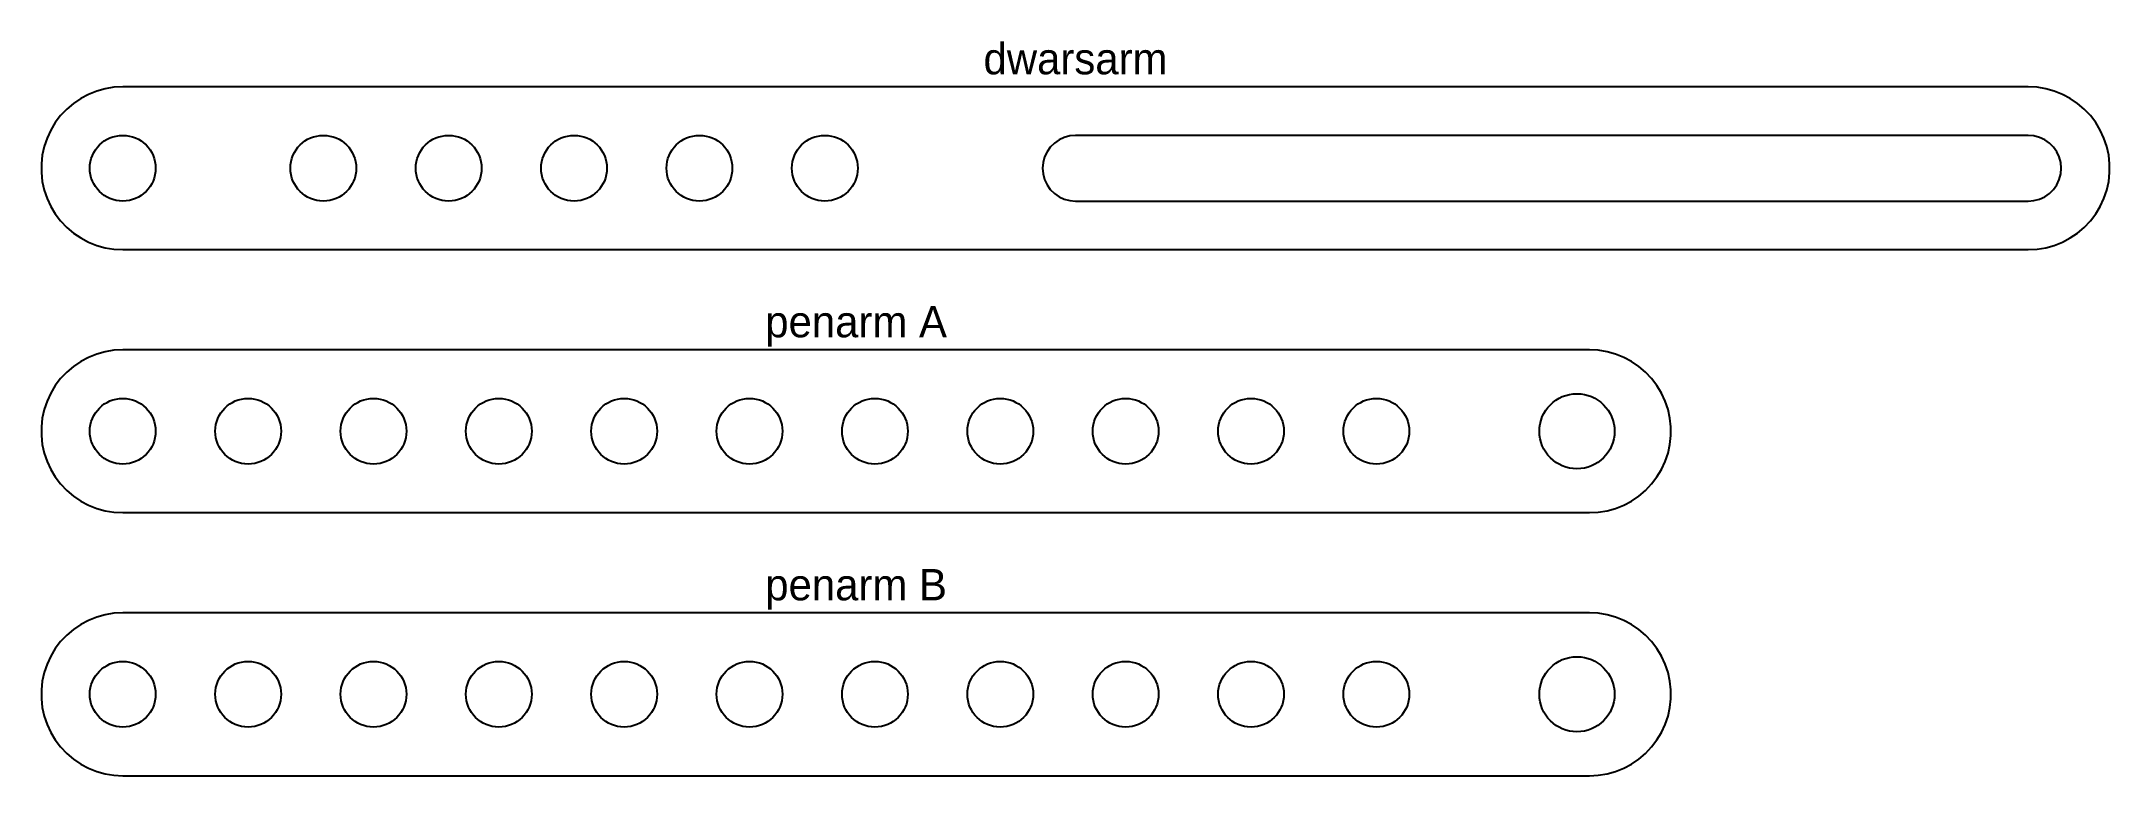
# Model space of a CAD drawing. Header units: millimetres. Extents: x 8 to 338, y 10 to 127.
import ezdxf
from ezdxf.enums import TextEntityAlignment as Align

# ---------------------------------------------------------------- set-up
doc = ezdxf.new("R2010")
doc.units = ezdxf.units.MM
doc.layers.add('CUT', color=1, linetype='CONTINUOUS')
doc.layers.add('LABELS', color=8, linetype='CONTINUOUS')

msp = doc.modelspace()

# ---------------------------------------------------------------- linework, layer by layer
at = {"layer": 'CUT'}
for points in [[(21, 94), (325, 94), (326.4055, 94.0762), (327.7946, 94.3039), (329.1509, 94.6805), (330.4586, 95.2015), (331.7022, 95.8609), (332.8673, 96.6508), (333.9401, 97.5621), (334.9081, 98.584), (335.76, 99.7046), (336.4857, 100.9107), (337.0767, 102.1882), (337.5261, 103.5221), (337.8287, 104.8968), (337.9809, 106.2962), (337.9809, 107.7038), (337.8287, 109.1032), (337.5261, 110.4779), (337.0767, 111.8118), (336.4857, 113.0893), (335.76, 114.2954), (334.9081, 115.416), (333.9401, 116.4379), (332.8673, 117.3492), (331.7022, 118.1391), (330.4586, 118.7985), (329.1509, 119.3195), (327.7946, 119.6961), (326.4055, 119.9238), (325, 120), (21, 120), (19.5945, 119.9238), (18.2054, 119.6961), (16.8491, 119.3195), (15.5414, 118.7985), (14.2978, 118.1391), (13.1327, 117.3492), (12.0599, 116.4379), (11.0919, 115.416), (10.24, 114.2954), (9.5143, 113.0893), (8.9233, 111.8118), (8.4739, 110.4779), (8.1713, 109.1032), (8.0191, 107.7038), (8.0191, 106.2962), (8.1713, 104.8968), (8.4739, 103.5221), (8.9233, 102.1882), (9.5143, 100.9107), (10.24, 99.7046), (11.0919, 98.584), (12.0599, 97.5621), (13.1327, 96.6508), (14.2978, 95.8609), (15.5414, 95.2015), (16.8491, 94.6805), (18.2054, 94.3039), (19.5945, 94.0762)], [(173, 101.75), (325, 101.75), (325.9117, 101.8298), (326.7956, 102.0666), (327.625, 102.4534), (328.3746, 102.9783), (329.0217, 103.6254), (329.5466, 104.375), (329.9334, 105.2044), (330.1702, 106.0883), (330.25, 107), (330.1702, 107.9117), (329.9334, 108.7956), (329.5466, 109.625), (329.0217, 110.3746), (328.3746, 111.0217), (327.625, 111.5466), (326.7956, 111.9334), (325.9117, 112.1702), (325, 112.25), (173, 112.25), (172.0883, 112.1702), (171.2044, 111.9334), (170.375, 111.5466), (169.6254, 111.0217), (168.9783, 110.3746), (168.4534, 109.625), (168.0666, 108.7956), (167.8298, 107.9117), (167.75, 107), (167.8298, 106.0883), (168.0666, 105.2044), (168.4534, 104.375), (168.9783, 103.6254), (169.6254, 102.9783), (170.375, 102.4534), (171.2044, 102.0666), (172.0883, 101.8298)], [(21, 52), (255, 52), (256.4055, 52.0762), (257.7946, 52.3039), (259.1509, 52.6805), (260.4586, 53.2015), (261.7022, 53.8609), (262.8673, 54.6508), (263.9401, 55.5621), (264.9081, 56.584), (265.76, 57.7046), (266.4857, 58.9107), (267.0767, 60.1882), (267.5261, 61.5221), (267.8287, 62.8968), (267.9809, 64.2962), (267.9809, 65.7038), (267.8287, 67.1032), (267.5261, 68.4779), (267.0767, 69.8118), (266.4857, 71.0893), (265.76, 72.2954), (264.9081, 73.416), (263.9401, 74.4379), (262.8673, 75.3492), (261.7022, 76.1391), (260.4586, 76.7985), (259.1509, 77.3195), (257.7946, 77.6961), (256.4055, 77.9238), (255, 78), (21, 78), (19.5945, 77.9238), (18.2054, 77.6961), (16.8491, 77.3195), (15.5414, 76.7985), (14.2978, 76.1391), (13.1327, 75.3492), (12.0599, 74.4379), (11.0919, 73.416), (10.24, 72.2954), (9.5143, 71.0893), (8.9233, 69.8118), (8.4739, 68.4779), (8.1713, 67.1032), (8.0191, 65.7038), (8.0191, 64.2962), (8.1713, 62.8968), (8.4739, 61.5221), (8.9233, 60.1882), (9.5143, 58.9107), (10.24, 57.7046), (11.0919, 56.584), (12.0599, 55.5621), (13.1327, 54.6508), (14.2978, 53.8609), (15.5414, 53.2015), (16.8491, 52.6805), (18.2054, 52.3039), (19.5945, 52.0762)], [(21, 10), (255, 10), (256.4055, 10.0762), (257.7946, 10.3039), (259.1509, 10.6805), (260.4586, 11.2015), (261.7022, 11.8609), (262.8673, 12.6508), (263.9401, 13.5621), (264.9081, 14.584), (265.76, 15.7046), (266.4857, 16.9107), (267.0767, 18.1882), (267.5261, 19.5221), (267.8287, 20.8968), (267.9809, 22.2962), (267.9809, 23.7038), (267.8287, 25.1032), (267.5261, 26.4779), (267.0767, 27.8118), (266.4857, 29.0893), (265.76, 30.2954), (264.9081, 31.416), (263.9401, 32.4379), (262.8673, 33.3492), (261.7022, 34.1391), (260.4586, 34.7985), (259.1509, 35.3195), (257.7946, 35.6961), (256.4055, 35.9238), (255, 36), (21, 36), (19.5945, 35.9238), (18.2054, 35.6961), (16.8491, 35.3195), (15.5414, 34.7985), (14.2978, 34.1391), (13.1327, 33.3492), (12.0599, 32.4379), (11.0919, 31.416), (10.24, 30.2954), (9.5143, 29.0893), (8.9233, 27.8118), (8.4739, 26.4779), (8.1713, 25.1032), (8.0191, 23.7038), (8.0191, 22.2962), (8.1713, 20.8968), (8.4739, 19.5221), (8.9233, 18.1882), (9.5143, 16.9107), (10.24, 15.7046), (11.0919, 14.584), (12.0599, 13.5621), (13.1327, 12.6508), (14.2978, 11.8609), (15.5414, 11.2015), (16.8491, 10.6805), (18.2054, 10.3039), (19.5945, 10.0762)]]:
    msp.add_lwpolyline(points, close=True, dxfattribs=at)
for centre, radius in [((21, 107), 5.25), ((53, 107), 5.25), ((73, 107), 5.25), ((93, 107), 5.25), ((113, 107), 5.25), ((133, 107), 5.25), ((21, 65), 5.25), ((41, 65), 5.25), ((61, 65), 5.25), ((81, 65), 5.25), ((101, 65), 5.25), ((121, 65), 5.25), ((141, 65), 5.25), ((161, 65), 5.25), ((181, 65), 5.25), ((201, 65), 5.25), ((221, 65), 5.25), ((253, 65), 6), ((21, 23), 5.25), ((41, 23), 5.25), ((61, 23), 5.25), ((81, 23), 5.25), ((101, 23), 5.25), ((121, 23), 5.25), ((141, 23), 5.25), ((161, 23), 5.25), ((181, 23), 5.25), ((201, 23), 5.25), ((221, 23), 5.25), ((253, 23), 6)]:
    msp.add_circle(centre, radius, dxfattribs=at)

# ---------------------------------------------------------------- texts
at = {"layer": 'LABELS'}
for s, p in [('dwarsarm', (173, 122)), ('penarm A', (138, 80)), ('penarm B', (138, 38))]:
    msp.add_text(s, height=5, dxfattribs=at).set_placement(p, align=Align.CENTER)

doc.saveas('drawing.dxf')
